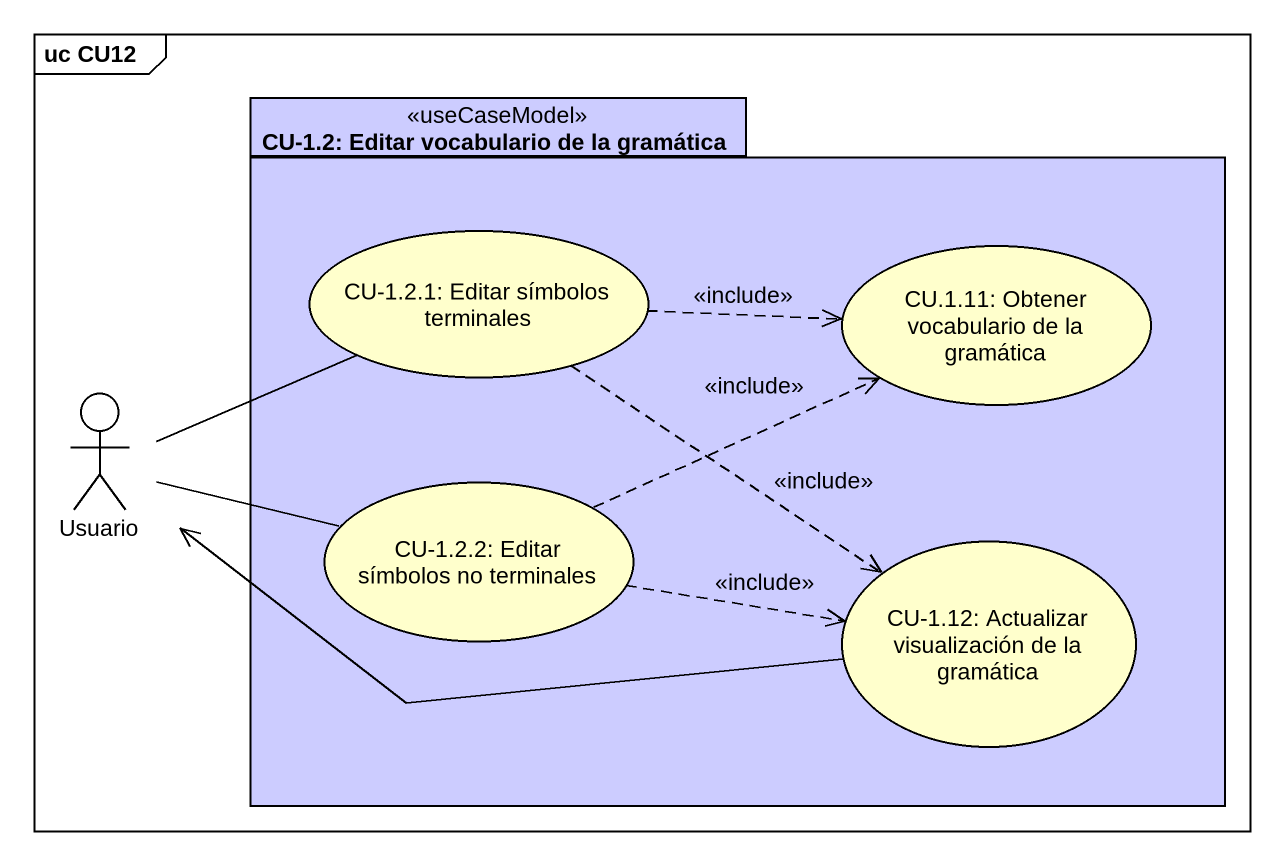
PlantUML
@startuml
mainframe uc CU12
package "CU-1.2: Editar vocabulario de la gramática" as CU_1_2_Editar_vocabulario <<useCaseModel>> #CCCCFF {
  usecase "CU-1.2.1: Editar símbolos terminales" as CU_1_2_1_Editar_símbolos #FFFFCC
  usecase "CU.1.11: Obtener vocabulario de la gramática" as CU_1_11_Obtener_vocabulario #FFFFCC
  usecase "CU-1.2.2: Editar símbolos no terminales" as CU_1_2_2_Editar_símbolos_no #FFFFCC
  usecase "CU-1.12: Actualizar visualización de la gramática" as CU_1_12_Actualizar #FFFFCC
}
actor Usuario
CU_1_2_1_Editar_símbolos .right.> CU_1_11_Obtener_vocabulario : <<include>>
CU_1_2_1_Editar_símbolos ..> CU_1_12_Actualizar : <<include>>
Usuario -right- CU_1_2_1_Editar_símbolos
Usuario -right- CU_1_2_2_Editar_símbolos_no
CU_1_2_2_Editar_símbolos_no .right.> CU_1_11_Obtener_vocabulario : <<include>>
CU_1_2_2_Editar_símbolos_no .right.> CU_1_12_Actualizar : <<include>>
CU_1_12_Actualizar -left-> Usuario
@enduml
